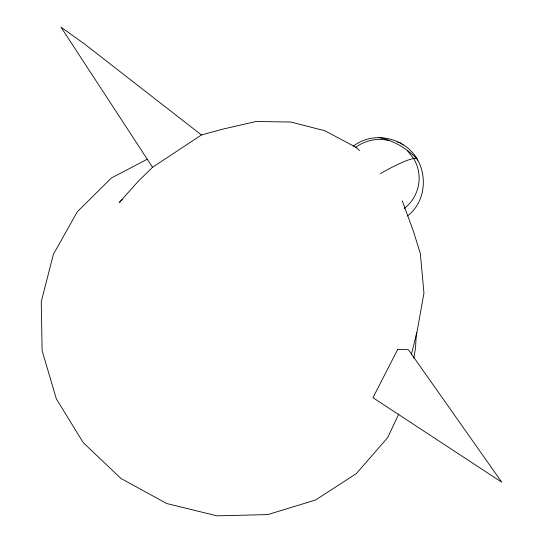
<?xml version="1.0" encoding="UTF-8"?>
<svg xmlns="http://www.w3.org/2000/svg" width="543" height="543" viewBox="0 0 543 543"><rect width="100%" height="100%" fill="white"/><g stroke="black" fill="none" stroke-linecap="round" stroke-linejoin="round"><path stroke-width="0.81" d="M416.44 332.459L415.483 348.246L413.827 358.21M411.37 354.355L417.024 331.936L423.954 293.05L420.35 253.669L413.583 231.759L402.315 200.903M398.813 413.868L387.722 437.577L356.33 473.618L315.463 500.042L267.869 514.581L217.003 515.85L166.735 503.531L120.967 478.478L83.242 442.654L56.357 398.922L42.123 350.737L41.254 301.725L53.377 254.348L77.384 211.668L111.383 178.016L147.302 159.201M359.581 150.56L355.835 147.228L324.775 130.714L290.776 122.026L256.031 121.496L222.691 129.166L201.446 134.963L152.542 167.285L138.166 181.355L119.317 202.491L122.318 199.546M407.447 215.965C424.897 202.838 427.898 176.692 416.814 158.468C404.162 137.182 372.634 130.693 353.181 146.298M417.357 160.117L416.814 158.468L413.61 158.454L407.922 160.104A45.239 6.523 -31 0 0 380.399 173.611M397.571 142.103L400.632 142.972L403.164 145.137M378.77 137.467C393.458 140.372 406.157 148.124 416.814 158.468M201.446 134.963L84.192 43.732L60.992 27.15L152.542 167.285M407.236 150.499L413.61 158.454A39.558 38.763 -0.1 0 1 404.23 208.526M355.604 147.384A39.558 38.763 -0.1 0 1 389.433 140.678M397.686 349.475L372.953 397.693L501.746 482.191L408.417 349.712L397.686 349.475"/></g></svg>
